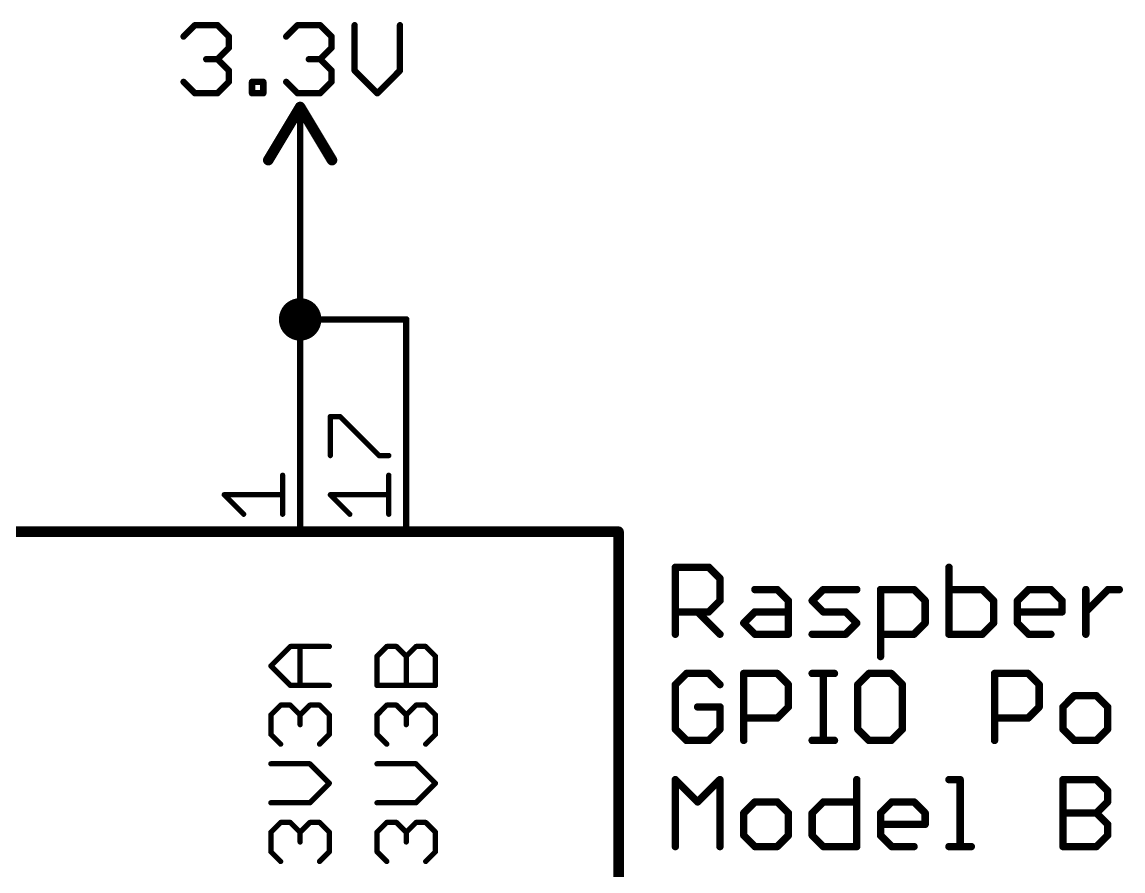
# Model space of a CAD drawing. Extents: x 2 to 137, y 1 to 177.
# Drawn here: x 72.08 to 98.43, y 156.99 to 177.29 of the extents above; entities that cross this region are included whole.
import ezdxf

# ---------------------------------------------------------------- set-up
doc = ezdxf.new("R2010")
doc.units = 0
for name, color, linetype in [('91', 94, 'CONTINUOUS'), ('94', 14, 'CONTINUOUS'), ('95', 250, 'CONTINUOUS'), ('96', 250, 'CONTINUOUS'), ('97', 250, 'CONTINUOUS')]:
    doc.layers.add(name, color=color, linetype=linetype)

msp = doc.modelspace()

# ---------------------------------------------------------------- linework, layer by layer
at = {"layer": '91', "const_width": 0.1524}
for points in [[(78.74, 172.72), (78.74, 170.18)], [(78.74, 170.18), (78.74, 167.64)], [(78.74, 170.18), (81.28, 170.18)], [(81.28, 170.18), (81.28, 167.64)]]:
    msp.add_lwpolyline(points, dxfattribs=at)
at = {"layer": '91'}
for points, const_width in [([(78.7781, 172.72, 1), (78.7019, 172.72)], 0.0762), ([(78.74, 169.926, 1), (78.74, 170.434, 1), (78.74, 169.926)], 0.508), ([(78.7781, 170.18, 1), (78.7019, 170.18)], 0.0762), ([(78.74, 170.2181, 1), (78.74, 170.1419)], 0.0762), ([(78.7019, 170.18, 1), (78.7781, 170.18)], 0.0762), ([(81.3181, 170.18, 1), (81.2419, 170.18)], 0.0762), ([(81.28, 170.1419, 1), (81.28, 170.2181)], 0.0762), ([(78.7019, 167.64, 1), (78.7781, 167.64)], 0.0762), ([(81.2419, 167.64, 1), (81.3181, 167.64)], 0.0762)]:
    msp.add_lwpolyline(points, format="xyb", dxfattribs=dict(at, const_width=const_width))
at = {"layer": '94'}
for points, const_width in [([(78.74, 175.26), (77.978, 173.99)], 0.254), ([(79.502, 173.99), (78.74, 175.26)], 0.254), ([(78.74, 172.72), (78.74, 175.26)], 0.1524), ([(78.74, 167.64), (78.74, 165.1)], 0.1524), ([(81.28, 167.64), (81.28, 165.1)], 0.1524), ([(60.96, 165.1), (86.36, 165.1)], 0.254), ([(86.36, 165.1), (86.36, 101.6)], 0.254)]:
    msp.add_lwpolyline(points, dxfattribs=dict(at, const_width=const_width))
for points, const_width in [([(78.7945, 175.2927, 1), (78.6855, 175.2273)], 0.127), ([(78.7945, 175.2273, 1), (78.6855, 175.2927)], 0.127), ([(78.7781, 175.26, 1), (78.7019, 175.26)], 0.0762), ([(77.9235, 174.0227, 1), (78.0325, 173.9573)], 0.127), ([(79.4475, 173.9573, 1), (79.5565, 174.0227)], 0.127), ([(78.7019, 172.72, 1), (78.7781, 172.72)], 0.0762), ([(78.7781, 167.64, 1), (78.7019, 167.64)], 0.0762), ([(81.3181, 167.64, 1), (81.2419, 167.64)], 0.0762), ([(86.4235, 165.1, 1), (86.2965, 165.1)], 0.127), ([(86.36, 165.0365, 1), (86.36, 165.1635)], 0.127), ([(78.7019, 165.1, 1), (78.7781, 165.1)], 0.0762), ([(81.2419, 165.1, 1), (81.3181, 165.1)], 0.0762)]:
    msp.add_lwpolyline(points, format="xyb", dxfattribs=dict(at, const_width=const_width))
at = {"layer": '95', "const_width": 0.127}
for points in [[(79.4627, 166.9224), (79.4627, 167.8545)], [(79.4627, 167.8545), (79.6957, 167.8545)], [(79.6957, 167.8545), (80.6279, 166.9224)], [(80.6279, 166.9224), (80.8609, 166.9224)], [(78.3209, 165.5191), (78.3209, 166.4512)], [(80.8609, 165.5191), (80.8609, 166.4512)], [(77.3888, 165.5191), (76.9227, 165.9852)], [(76.9227, 165.9852), (78.3209, 165.9852)], [(79.9288, 165.5191), (79.4627, 165.9852)], [(79.4627, 165.9852), (80.8609, 165.9852)], [(78.0403, 161.8895), (78.5064, 162.3555)], [(78.5064, 162.3555), (79.4385, 162.3555)], [(78.7394, 161.4234), (78.7394, 162.3555)], [(80.5803, 162.1225), (80.8133, 162.3555)], [(80.8133, 162.3555), (81.0464, 162.3555)], [(81.0464, 162.3555), (81.2794, 162.1225)], [(81.2794, 162.1225), (81.5124, 162.3555)], [(81.5124, 162.3555), (81.7455, 162.3555)], [(81.7455, 162.3555), (81.9785, 162.1225)], [(80.5803, 161.4234), (80.5803, 162.1225)], [(81.2794, 161.4234), (81.2794, 162.1225)], [(81.9785, 162.1225), (81.9785, 161.4234)], [(78.5064, 161.4234), (78.0403, 161.8895)], [(79.4385, 161.4234), (78.5064, 161.4234)], [(81.9785, 161.4234), (80.5803, 161.4234)], [(78.0403, 160.7192), (78.2733, 160.9523)], [(78.2733, 160.9523), (78.5064, 160.9523)], [(78.5064, 160.9523), (78.7394, 160.7192)], [(78.7394, 160.7192), (78.9724, 160.9523)], [(78.9724, 160.9523), (79.2055, 160.9523)], [(79.2055, 160.9523), (79.4385, 160.7192)], [(80.5803, 160.7192), (80.8133, 160.9523)], [(80.8133, 160.9523), (81.0464, 160.9523)], [(81.0464, 160.9523), (81.2794, 160.7192)], [(81.2794, 160.7192), (81.5124, 160.9523)], [(81.5124, 160.9523), (81.7455, 160.9523)], [(81.7455, 160.9523), (81.9785, 160.7192)], [(78.0403, 160.2532), (78.0403, 160.7192)], [(78.7394, 160.7192), (78.7394, 160.4862)], [(79.4385, 160.7192), (79.4385, 160.2532)], [(80.5803, 160.2532), (80.5803, 160.7192)], [(81.2794, 160.7192), (81.2794, 160.4862)], [(81.9785, 160.7192), (81.9785, 160.2532)], [(78.2733, 160.0201), (78.0403, 160.2532)], [(79.4385, 160.2532), (79.2055, 160.0201)], [(80.8133, 160.0201), (80.5803, 160.2532)], [(81.9785, 160.2532), (81.7455, 160.0201)], [(78.9724, 159.549), (78.0403, 159.549)], [(79.4385, 159.0829), (78.9724, 159.549)], [(81.5124, 159.549), (80.5803, 159.549)], [(81.9785, 159.0829), (81.5124, 159.549)], [(78.9724, 158.6169), (79.4385, 159.0829)], [(81.5124, 158.6169), (81.9785, 159.0829)], [(78.0403, 158.6169), (78.9724, 158.6169)], [(80.5803, 158.6169), (81.5124, 158.6169)], [(78.0403, 157.9127), (78.2733, 158.1457)], [(78.2733, 158.1457), (78.5064, 158.1457)], [(78.5064, 158.1457), (78.7394, 157.9127)], [(78.7394, 157.9127), (78.9724, 158.1457)], [(78.9724, 158.1457), (79.2055, 158.1457)], [(79.2055, 158.1457), (79.4385, 157.9127)], [(80.5803, 157.9127), (80.8133, 158.1457)], [(80.8133, 158.1457), (81.0464, 158.1457)], [(81.0464, 158.1457), (81.2794, 157.9127)], [(81.2794, 157.9127), (81.5124, 158.1457)], [(81.5124, 158.1457), (81.7455, 158.1457)], [(81.7455, 158.1457), (81.9785, 157.9127)], [(78.0403, 157.4466), (78.0403, 157.9127)], [(78.7394, 157.9127), (78.7394, 157.6796)], [(79.4385, 157.9127), (79.4385, 157.4466)], [(80.5803, 157.4466), (80.5803, 157.9127)], [(81.2794, 157.9127), (81.2794, 157.6796)], [(81.9785, 157.9127), (81.9785, 157.4466)], [(78.2733, 157.2136), (78.0403, 157.4466)], [(79.4385, 157.4466), (79.2055, 157.2136)], [(80.8133, 157.2136), (80.5803, 157.4466)], [(81.9785, 157.4466), (81.7455, 157.2136)]]:
    msp.add_lwpolyline(points, dxfattribs=at)
at = {"layer": '95', "const_width": 0.0635}
for points in [[(79.4945, 167.8545, 1), (79.431, 167.8545)], [(79.4627, 167.8863, 1), (79.4627, 167.8228)], [(79.7182, 167.877, 1), (79.6733, 167.8321)], [(79.6957, 167.8228, 1), (79.6957, 167.8863)], [(79.431, 166.9224, 1), (79.4945, 166.9224)], [(80.6279, 166.9541, 1), (80.6279, 166.8906)], [(80.6054, 166.8999, 1), (80.6503, 166.9448)], [(80.8609, 166.8906, 1), (80.8609, 166.9541)], [(78.3527, 166.4512, 1), (78.2892, 166.4512)], [(80.8927, 166.4512, 1), (80.8291, 166.4512)], [(76.9227, 166.0169, 1), (76.9227, 165.9534)], [(76.9452, 166.0076, 1), (76.9003, 165.9627)], [(78.3209, 165.9534, 1), (78.3209, 166.0169)], [(79.4627, 166.0169, 1), (79.4627, 165.9534)], [(79.4852, 166.0076, 1), (79.4403, 165.9627)], [(80.8609, 165.9534, 1), (80.8609, 166.0169)], [(77.3663, 165.4966, 1), (77.4112, 165.5416)], [(78.2892, 165.5191, 1), (78.3527, 165.5191)], [(79.9063, 165.4966, 1), (79.9512, 165.5416)], [(80.8291, 165.5191, 1), (80.8927, 165.5191)], [(78.5064, 162.3873, 1), (78.5064, 162.3238)], [(78.5288, 162.3331, 1), (78.4839, 162.378)], [(78.7712, 162.3555, 1), (78.7077, 162.3555)], [(79.4385, 162.3238, 1), (79.4385, 162.3873)], [(80.8133, 162.3873, 1), (80.8133, 162.3238)], [(80.8358, 162.3331, 1), (80.7909, 162.378)], [(81.0688, 162.378, 1), (81.0239, 162.3331)], [(81.0464, 162.3238, 1), (81.0464, 162.3873)], [(81.5124, 162.3873, 1), (81.5124, 162.3238)], [(81.5349, 162.3331, 1), (81.49, 162.378)], [(81.7679, 162.378, 1), (81.723, 162.3331)], [(81.7455, 162.3238, 1), (81.7455, 162.3873)], [(80.6121, 162.1225, 1), (80.5486, 162.1225)], [(80.5579, 162.145, 1), (80.6028, 162.1001)], [(81.3112, 162.1225, 1), (81.2477, 162.1225)], [(81.257, 162.145, 1), (81.3019, 162.1001)], [(81.257, 162.1001, 1), (81.3019, 162.145)], [(82.0103, 162.1225, 1), (81.9468, 162.1225)], [(81.956, 162.1001, 1), (82.001, 162.145)], [(78.0628, 161.9119, 1), (78.0179, 161.867)], [(78.0179, 161.9119, 1), (78.0628, 161.867)], [(78.5064, 161.4552, 1), (78.5064, 161.3917)], [(78.4839, 161.401, 1), (78.5288, 161.4459)], [(78.7077, 161.4234, 1), (78.7712, 161.4234)], [(79.4385, 161.3917, 1), (79.4385, 161.4552)], [(80.5803, 161.4552, 1), (80.5803, 161.3917)], [(80.5486, 161.4234, 1), (80.6121, 161.4234)], [(81.2477, 161.4234, 1), (81.3112, 161.4234)], [(81.9468, 161.4234, 1), (82.0103, 161.4234)], [(81.9785, 161.3917, 1), (81.9785, 161.4552)], [(78.2733, 160.984, 1), (78.2733, 160.9205)], [(78.2958, 160.9298, 1), (78.2509, 160.9747)], [(78.5288, 160.9747, 1), (78.4839, 160.9298)], [(78.5064, 160.9205, 1), (78.5064, 160.984)], [(78.9724, 160.984, 1), (78.9724, 160.9205)], [(78.9949, 160.9298, 1), (78.95, 160.9747)], [(79.2279, 160.9747, 1), (79.183, 160.9298)], [(79.2055, 160.9205, 1), (79.2055, 160.984)], [(80.8133, 160.984, 1), (80.8133, 160.9205)], [(80.8358, 160.9298, 1), (80.7909, 160.9747)], [(81.0688, 160.9747, 1), (81.0239, 160.9298)], [(81.0464, 160.9205, 1), (81.0464, 160.984)], [(81.5124, 160.984, 1), (81.5124, 160.9205)], [(81.5349, 160.9298, 1), (81.49, 160.9747)], [(81.7679, 160.9747, 1), (81.723, 160.9298)], [(81.7455, 160.9205, 1), (81.7455, 160.984)], [(78.0721, 160.7192, 1), (78.0086, 160.7192)], [(78.0179, 160.7417, 1), (78.0628, 160.6968)], [(78.7712, 160.7192, 1), (78.7077, 160.7192)], [(78.717, 160.7417, 1), (78.7619, 160.6968)], [(78.717, 160.6968, 1), (78.7619, 160.7417)], [(79.4703, 160.7192, 1), (79.4068, 160.7192)], [(79.416, 160.6968, 1), (79.461, 160.7417)], [(80.6121, 160.7192, 1), (80.5486, 160.7192)], [(80.5579, 160.7417, 1), (80.6028, 160.6968)], [(81.3112, 160.7192, 1), (81.2477, 160.7192)], [(81.257, 160.7417, 1), (81.3019, 160.6968)], [(81.257, 160.6968, 1), (81.3019, 160.7417)], [(82.0103, 160.7192, 1), (81.9468, 160.7192)], [(81.956, 160.6968, 1), (82.001, 160.7417)], [(78.7077, 160.4862, 1), (78.7712, 160.4862)], [(81.2477, 160.4862, 1), (81.3112, 160.4862)], [(78.0086, 160.2532, 1), (78.0721, 160.2532)], [(78.0628, 160.2756, 1), (78.0179, 160.2307)], [(79.4068, 160.2532, 1), (79.4703, 160.2532)], [(79.461, 160.2307, 1), (79.416, 160.2756)], [(80.5486, 160.2532, 1), (80.6121, 160.2532)], [(80.6028, 160.2756, 1), (80.5579, 160.2307)], [(81.9468, 160.2532, 1), (82.0103, 160.2532)], [(82.001, 160.2307, 1), (81.956, 160.2756)], [(78.2509, 159.9977, 1), (78.2958, 160.0426)], [(79.183, 160.0426, 1), (79.2279, 159.9977)], [(80.7909, 159.9977, 1), (80.8358, 160.0426)], [(81.723, 160.0426, 1), (81.7679, 159.9977)], [(78.0403, 159.5807, 1), (78.0403, 159.5172)], [(78.9949, 159.5714, 1), (78.95, 159.5265)], [(78.9724, 159.5172, 1), (78.9724, 159.5807)], [(80.5803, 159.5807, 1), (80.5803, 159.5172)], [(81.5349, 159.5714, 1), (81.49, 159.5265)], [(81.5124, 159.5172, 1), (81.5124, 159.5807)], [(79.416, 159.0605, 1), (79.461, 159.1054)], [(79.461, 159.0605, 1), (79.416, 159.1054)], [(81.956, 159.0605, 1), (82.001, 159.1054)], [(82.001, 159.0605, 1), (81.956, 159.1054)], [(78.0403, 158.6486, 1), (78.0403, 158.5851)], [(78.95, 158.6393, 1), (78.9949, 158.5944)], [(78.9724, 158.5851, 1), (78.9724, 158.6486)], [(80.5803, 158.6486, 1), (80.5803, 158.5851)], [(81.49, 158.6393, 1), (81.5349, 158.5944)], [(81.5124, 158.5851, 1), (81.5124, 158.6486)], [(78.2733, 158.1775, 1), (78.2733, 158.114)], [(78.2958, 158.1233, 1), (78.2509, 158.1682)], [(78.5288, 158.1682, 1), (78.4839, 158.1233)], [(78.5064, 158.114, 1), (78.5064, 158.1775)], [(78.9724, 158.1775, 1), (78.9724, 158.114)], [(78.9949, 158.1233, 1), (78.95, 158.1682)], [(79.2279, 158.1682, 1), (79.183, 158.1233)], [(79.2055, 158.114, 1), (79.2055, 158.1775)], [(80.8133, 158.1775, 1), (80.8133, 158.114)], [(80.8358, 158.1233, 1), (80.7909, 158.1682)], [(81.0688, 158.1682, 1), (81.0239, 158.1233)], [(81.0464, 158.114, 1), (81.0464, 158.1775)], [(81.5124, 158.1775, 1), (81.5124, 158.114)], [(81.5349, 158.1233, 1), (81.49, 158.1682)], [(81.7679, 158.1682, 1), (81.723, 158.1233)], [(81.7455, 158.114, 1), (81.7455, 158.1775)], [(78.0721, 157.9127, 1), (78.0086, 157.9127)], [(78.0179, 157.9351, 1), (78.0628, 157.8902)], [(78.7712, 157.9127, 1), (78.7077, 157.9127)], [(78.717, 157.9351, 1), (78.7619, 157.8902)], [(78.717, 157.8902, 1), (78.7619, 157.9351)], [(79.4703, 157.9127, 1), (79.4068, 157.9127)], [(79.416, 157.8902, 1), (79.461, 157.9351)], [(80.6121, 157.9127, 1), (80.5486, 157.9127)], [(80.5579, 157.9351, 1), (80.6028, 157.8902)], [(81.3112, 157.9127, 1), (81.2477, 157.9127)], [(81.257, 157.9351, 1), (81.3019, 157.8902)], [(81.257, 157.8902, 1), (81.3019, 157.9351)], [(82.0103, 157.9127, 1), (81.9468, 157.9127)], [(81.956, 157.8902, 1), (82.001, 157.9351)], [(78.7077, 157.6796, 1), (78.7712, 157.6796)], [(81.2477, 157.6796, 1), (81.3112, 157.6796)], [(78.0086, 157.4466, 1), (78.0721, 157.4466)], [(78.0628, 157.4691, 1), (78.0179, 157.4242)], [(79.4068, 157.4466, 1), (79.4703, 157.4466)], [(79.461, 157.4242, 1), (79.416, 157.4691)], [(80.5486, 157.4466, 1), (80.6121, 157.4466)], [(80.6028, 157.4691, 1), (80.5579, 157.4242)], [(81.9468, 157.4466, 1), (82.0103, 157.4466)], [(82.001, 157.4242, 1), (81.956, 157.4691)], [(78.2509, 157.1911, 1), (78.2958, 157.236)], [(79.183, 157.236, 1), (79.2279, 157.1911)], [(80.7909, 157.1911, 1), (80.8358, 157.236)], [(81.723, 157.236, 1), (81.7679, 157.1911)]]:
    msp.add_lwpolyline(points, format="xyb", dxfattribs=at)
at = {"layer": '96', "const_width": 0.1524}
for points in [[(75.9512, 176.946), (76.2223, 177.2172)], [(76.2223, 177.2172), (76.7647, 177.2172)], [(76.7647, 177.2172), (77.0358, 176.946)], [(78.4069, 176.946), (78.6781, 177.2172)], [(78.6781, 177.2172), (79.2204, 177.2172)], [(79.2204, 177.2172), (79.4916, 176.946)], [(80.0441, 177.2172), (80.0441, 176.1325)], [(81.1287, 176.1325), (81.1287, 177.2172)], [(77.0358, 176.946), (77.0358, 176.6749)], [(79.4916, 176.946), (79.4916, 176.6749)], [(77.0358, 176.6749), (76.7647, 176.4037)], [(79.4916, 176.6749), (79.2204, 176.4037)], [(76.7647, 176.4037), (76.4935, 176.4037)], [(76.7647, 176.4037), (77.0358, 176.1325)], [(79.2204, 176.4037), (78.9492, 176.4037)], [(79.2204, 176.4037), (79.4916, 176.1325)], [(77.0358, 176.1325), (77.0358, 175.8614)], [(79.4916, 176.1325), (79.4916, 175.8614)], [(80.0441, 176.1325), (80.5864, 175.5902)], [(80.5864, 175.5902), (81.1287, 176.1325)], [(76.2223, 175.5902), (75.9512, 175.8614)], [(77.0358, 175.8614), (76.7647, 175.5902)], [(77.5883, 175.5902), (77.5883, 175.8614)], [(77.5883, 175.8614), (77.8595, 175.8614)], [(77.8595, 175.8614), (77.8595, 175.5902)], [(78.6781, 175.5902), (78.4069, 175.8614)], [(79.4916, 175.8614), (79.2204, 175.5902)], [(76.7647, 175.5902), (76.2223, 175.5902)], [(77.8595, 175.5902), (77.5883, 175.5902)], [(79.2204, 175.5902), (78.6781, 175.5902)]]:
    msp.add_lwpolyline(points, dxfattribs=at)
at = {"layer": '96', "const_width": 0.0762}
for points in [[(76.2223, 177.2553, 1), (76.2223, 177.1791)], [(76.2493, 177.1902, 1), (76.1954, 177.2441)], [(76.7916, 177.2441, 1), (76.7377, 177.1902)], [(76.7647, 177.1791, 1), (76.7647, 177.2553)], [(78.6781, 177.2553, 1), (78.6781, 177.1791)], [(78.705, 177.1902, 1), (78.6511, 177.2441)], [(79.2473, 177.2441, 1), (79.1935, 177.1902)], [(79.2204, 177.1791, 1), (79.2204, 177.2553)], [(80.0822, 177.2172, 1), (80.006, 177.2172)], [(81.1668, 177.2172, 1), (81.0906, 177.2172)], [(75.9242, 176.973, 1), (75.9781, 176.9191)], [(77.0739, 176.946, 1), (76.9977, 176.946)], [(77.0089, 176.9191, 1), (77.0628, 176.973)], [(78.38, 176.973, 1), (78.4338, 176.9191)], [(79.5297, 176.946, 1), (79.4535, 176.946)], [(79.4646, 176.9191, 1), (79.5185, 176.973)], [(76.9977, 176.6749, 1), (77.0739, 176.6749)], [(77.0628, 176.6479, 1), (77.0089, 176.7018)], [(79.4535, 176.6749, 1), (79.5297, 176.6749)], [(79.5185, 176.6479, 1), (79.4646, 176.7018)], [(76.4935, 176.4418, 1), (76.4935, 176.3656)], [(76.7916, 176.4306, 1), (76.7377, 176.3768)], [(76.7377, 176.4306, 1), (76.7916, 176.3768)], [(76.7647, 176.3656, 1), (76.7647, 176.4418)], [(78.9492, 176.4418, 1), (78.9492, 176.3656)], [(79.2473, 176.4306, 1), (79.1935, 176.3768)], [(79.1935, 176.4306, 1), (79.2473, 176.3768)], [(79.2204, 176.3656, 1), (79.2204, 176.4418)], [(77.0739, 176.1325, 1), (76.9977, 176.1325)], [(77.0089, 176.1056, 1), (77.0628, 176.1595)], [(79.5297, 176.1325, 1), (79.4535, 176.1325)], [(79.4646, 176.1056, 1), (79.5185, 176.1595)], [(80.071, 176.1595, 1), (80.0171, 176.1056)], [(80.006, 176.1325, 1), (80.0822, 176.1325)], [(81.0906, 176.1325, 1), (81.1668, 176.1325)], [(81.1557, 176.1056, 1), (81.1018, 176.1595)], [(75.9781, 175.8883, 1), (75.9242, 175.8344)], [(76.9977, 175.8614, 1), (77.0739, 175.8614)], [(77.0628, 175.8344, 1), (77.0089, 175.8883)], [(77.6264, 175.8614, 1), (77.5502, 175.8614)], [(77.5883, 175.8995, 1), (77.5883, 175.8233)], [(77.8976, 175.8614, 1), (77.8214, 175.8614)], [(77.8595, 175.8233, 1), (77.8595, 175.8995)], [(78.4338, 175.8883, 1), (78.38, 175.8344)], [(79.4535, 175.8614, 1), (79.5297, 175.8614)], [(79.5185, 175.8344, 1), (79.4646, 175.8883)], [(76.2223, 175.6283, 1), (76.2223, 175.5521)], [(76.1954, 175.5633, 1), (76.2493, 175.6171)], [(76.7377, 175.6171, 1), (76.7916, 175.5633)], [(76.7647, 175.5521, 1), (76.7647, 175.6283)], [(77.5883, 175.6283, 1), (77.5883, 175.5521)], [(77.5502, 175.5902, 1), (77.6264, 175.5902)], [(77.8214, 175.5902, 1), (77.8976, 175.5902)], [(77.8595, 175.5521, 1), (77.8595, 175.6283)], [(78.6781, 175.6283, 1), (78.6781, 175.5521)], [(78.6511, 175.5633, 1), (78.705, 175.6171)], [(79.1935, 175.6171, 1), (79.2473, 175.5633)], [(79.2204, 175.5521, 1), (79.2204, 175.6283)], [(80.5594, 175.6171, 1), (80.6133, 175.5633)], [(80.5594, 175.5633, 1), (80.6133, 175.6171)]]:
    msp.add_lwpolyline(points, format="xyb", dxfattribs=at)
at = {"layer": '97', "const_width": 0.1778}
for points in [[(87.7189, 162.6489), (87.7189, 164.2505)], [(87.7189, 164.2505), (88.5197, 164.2505)], [(88.5197, 164.2505), (88.7866, 163.9835)], [(94.2675, 164.2505), (94.2675, 162.6489)], [(88.7866, 163.9835), (88.7866, 163.4497)], [(89.623, 163.7166), (90.1568, 163.7166)], [(90.1568, 163.7166), (90.4238, 163.4497)], [(90.9932, 163.4497), (91.2601, 163.7166)], [(91.2601, 163.7166), (92.0609, 163.7166)], [(92.6304, 162.115), (92.6304, 163.7166)], [(92.6304, 163.7166), (93.4312, 163.7166)], [(93.4312, 163.7166), (93.6981, 163.4497)], [(95.0683, 163.7166), (94.2675, 163.7166)], [(95.3352, 163.4497), (95.0683, 163.7166)], [(95.9047, 163.4497), (96.1716, 163.7166)], [(96.1716, 163.7166), (96.7055, 163.7166)], [(96.7055, 163.7166), (96.9724, 163.4497)], [(97.5418, 162.6489), (97.5418, 163.7166)], [(97.5418, 163.1828), (98.0757, 163.7166)], [(98.0757, 163.7166), (98.3426, 163.7166)], [(88.7866, 163.4497), (88.5197, 163.1828)], [(90.4238, 163.4497), (90.4238, 162.6489)], [(91.2601, 163.1828), (90.9932, 163.4497)], [(93.6981, 163.4497), (93.6981, 162.9158)], [(95.3352, 162.9158), (95.3352, 163.4497)], [(95.9047, 162.9158), (95.9047, 163.4497)], [(96.9724, 163.4497), (96.9724, 163.1828)], [(88.5197, 163.1828), (87.7189, 163.1828)], [(88.2528, 163.1828), (88.7866, 162.6489)], [(89.3561, 162.9158), (89.623, 163.1828)], [(89.623, 163.1828), (90.4238, 163.1828)], [(91.794, 163.1828), (91.2601, 163.1828)], [(92.0609, 162.9158), (91.794, 163.1828)], [(96.9724, 163.1828), (95.9047, 163.1828)], [(89.623, 162.6489), (89.3561, 162.9158)], [(91.794, 162.6489), (92.0609, 162.9158)], [(93.6981, 162.9158), (93.4312, 162.6489)], [(95.0683, 162.6489), (95.3352, 162.9158)], [(96.1716, 162.6489), (95.9047, 162.9158)], [(90.4238, 162.6489), (89.623, 162.6489)], [(90.9932, 162.6489), (91.794, 162.6489)], [(93.4312, 162.6489), (92.6304, 162.6489)], [(94.2675, 162.6489), (95.0683, 162.6489)], [(96.7055, 162.6489), (96.1716, 162.6489)], [(87.9858, 161.7105), (87.7189, 161.4435)], [(88.5197, 161.7105), (87.9858, 161.7105)], [(88.7866, 161.4435), (88.5197, 161.7105)], [(89.3561, 160.1089), (89.3561, 161.7105)], [(89.3561, 161.7105), (90.1568, 161.7105)], [(90.1568, 161.7105), (90.4238, 161.4435)], [(90.9932, 161.7105), (91.5271, 161.7105)], [(91.2601, 160.1089), (91.2601, 161.7105)], [(92.3516, 161.7105), (92.0847, 161.4435)], [(92.8854, 161.7105), (92.3516, 161.7105)], [(93.1524, 161.4435), (92.8854, 161.7105)], [(95.359, 160.1089), (95.359, 161.7105)], [(95.359, 161.7105), (96.1597, 161.7105)], [(96.1597, 161.7105), (96.4267, 161.4435)], [(87.7189, 161.4435), (87.7189, 160.3758)], [(90.4238, 161.4435), (90.4238, 160.9097)], [(92.0847, 161.4435), (92.0847, 160.3758)], [(93.1524, 160.3758), (93.1524, 161.4435)], [(96.4267, 161.4435), (96.4267, 160.9097)], [(97.263, 161.1766), (96.9961, 160.9097)], [(97.7969, 161.1766), (97.263, 161.1766)], [(98.0638, 160.9097), (97.7969, 161.1766)], [(88.7866, 160.9097), (88.2528, 160.9097)], [(88.7866, 160.3758), (88.7866, 160.9097)], [(90.4238, 160.9097), (90.1568, 160.6428)], [(96.4267, 160.9097), (96.1597, 160.6428)], [(96.9961, 160.9097), (96.9961, 160.3758)], [(98.0638, 160.3758), (98.0638, 160.9097)], [(90.1568, 160.6428), (89.3561, 160.6428)], [(96.1597, 160.6428), (95.359, 160.6428)], [(87.7189, 160.3758), (87.9858, 160.1089)], [(88.5197, 160.1089), (88.7866, 160.3758)], [(92.0847, 160.3758), (92.3516, 160.1089)], [(92.8854, 160.1089), (93.1524, 160.3758)], [(96.9961, 160.3758), (97.263, 160.1089)], [(97.7969, 160.1089), (98.0638, 160.3758)], [(87.9858, 160.1089), (88.5197, 160.1089)], [(90.9932, 160.1089), (91.5271, 160.1089)], [(92.3516, 160.1089), (92.8854, 160.1089)], [(97.263, 160.1089), (97.7969, 160.1089)], [(87.7189, 157.5689), (87.7189, 159.1705)], [(87.7189, 159.1705), (88.2528, 158.6366)], [(88.2528, 158.6366), (88.7866, 159.1705)], [(88.7866, 159.1705), (88.7866, 157.5689)], [(92.0609, 159.1705), (92.0609, 157.5689)], [(94.2675, 159.1705), (94.5345, 159.1705)], [(94.5345, 159.1705), (94.5345, 157.5689)], [(96.9961, 157.5689), (96.9961, 159.1705)], [(96.9961, 159.1705), (97.7969, 159.1705)], [(97.7969, 159.1705), (98.0638, 158.9035)], [(98.0638, 158.9035), (98.0638, 158.6366)], [(89.623, 158.6366), (89.3561, 158.3697)], [(90.1568, 158.6366), (89.623, 158.6366)], [(90.4238, 158.3697), (90.1568, 158.6366)], [(90.9932, 158.3697), (91.2601, 158.6366)], [(91.2601, 158.6366), (92.0609, 158.6366)], [(92.6304, 158.3697), (92.8973, 158.6366)], [(92.8973, 158.6366), (93.4312, 158.6366)], [(93.4312, 158.6366), (93.6981, 158.3697)], [(98.0638, 158.6366), (97.7969, 158.3697)], [(89.3561, 158.3697), (89.3561, 157.8358)], [(90.4238, 157.8358), (90.4238, 158.3697)], [(90.9932, 157.8358), (90.9932, 158.3697)], [(92.6304, 157.8358), (92.6304, 158.3697)], [(93.6981, 158.3697), (93.6981, 158.1028)], [(96.9961, 158.3697), (97.7969, 158.3697)], [(97.7969, 158.3697), (98.0638, 158.1028)], [(93.6981, 158.1028), (92.6304, 158.1028)], [(98.0638, 158.1028), (98.0638, 157.8358)], [(89.3561, 157.8358), (89.623, 157.5689)], [(90.1568, 157.5689), (90.4238, 157.8358)], [(91.2601, 157.5689), (90.9932, 157.8358)], [(92.8973, 157.5689), (92.6304, 157.8358)], [(98.0638, 157.8358), (97.7969, 157.5689)], [(89.623, 157.5689), (90.1568, 157.5689)], [(92.0609, 157.5689), (91.2601, 157.5689)], [(93.4312, 157.5689), (92.8973, 157.5689)], [(94.2675, 157.5689), (94.8014, 157.5689)], [(97.7969, 157.5689), (96.9961, 157.5689)]]:
    msp.add_lwpolyline(points, dxfattribs=at)
at = {"layer": '97', "const_width": 0.0889}
for points in [[(87.7634, 164.2505, 1), (87.6745, 164.2505)], [(87.7189, 164.2949, 1), (87.7189, 164.206)], [(88.5511, 164.2819, 1), (88.4883, 164.219)], [(88.5197, 164.206, 1), (88.5197, 164.2949)], [(94.312, 164.2505, 1), (94.2231, 164.2505)], [(88.8311, 163.9835, 1), (88.7422, 163.9835)], [(88.7552, 163.9521, 1), (88.818, 164.015)], [(89.623, 163.7611, 1), (89.623, 163.6722)], [(90.1883, 163.748, 1), (90.1254, 163.6852)], [(90.1568, 163.6722, 1), (90.1568, 163.7611)], [(91.2601, 163.7611, 1), (91.2601, 163.6722)], [(91.2916, 163.6852, 1), (91.2287, 163.748)], [(92.0609, 163.6722, 1), (92.0609, 163.7611)], [(92.6748, 163.7166, 1), (92.5859, 163.7166)], [(92.6304, 163.7611, 1), (92.6304, 163.6722)], [(93.4626, 163.748, 1), (93.3997, 163.6852)], [(93.4312, 163.6722, 1), (93.4312, 163.7611)], [(94.2675, 163.7611, 1), (94.2675, 163.6722)], [(95.0997, 163.748, 1), (95.0369, 163.6852)], [(95.0683, 163.6722, 1), (95.0683, 163.7611)], [(96.1716, 163.7611, 1), (96.1716, 163.6722)], [(96.203, 163.6852, 1), (96.1402, 163.748)], [(96.7369, 163.748, 1), (96.674, 163.6852)], [(96.7055, 163.6722, 1), (96.7055, 163.7611)], [(97.5863, 163.7166, 1), (97.4974, 163.7166)], [(98.0757, 163.7611, 1), (98.0757, 163.6722)], [(98.1071, 163.6852, 1), (98.0443, 163.748)], [(98.3426, 163.6722, 1), (98.3426, 163.7611)], [(88.7422, 163.4497, 1), (88.8311, 163.4497)], [(88.818, 163.4183, 1), (88.7552, 163.4811)], [(90.4682, 163.4497, 1), (90.3793, 163.4497)], [(90.3923, 163.4183, 1), (90.4552, 163.4811)], [(91.0246, 163.4811, 1), (90.9618, 163.4183)], [(90.9618, 163.4811, 1), (91.0246, 163.4183)], [(93.7425, 163.4497, 1), (93.6536, 163.4497)], [(93.6667, 163.4183, 1), (93.7295, 163.4811)], [(95.3797, 163.4497, 1), (95.2908, 163.4497)], [(95.3038, 163.4183, 1), (95.3667, 163.4811)], [(95.9491, 163.4497, 1), (95.8602, 163.4497)], [(95.8733, 163.4811, 1), (95.9361, 163.4183)], [(97.0168, 163.4497, 1), (96.9279, 163.4497)], [(96.941, 163.4183, 1), (97.0038, 163.4811)], [(87.7189, 163.2272, 1), (87.7189, 163.1383)], [(88.2842, 163.2142, 1), (88.2213, 163.1513)], [(88.4883, 163.2142, 1), (88.5511, 163.1513)], [(88.5197, 163.1383, 1), (88.5197, 163.2272)], [(89.623, 163.2272, 1), (89.623, 163.1383)], [(89.6544, 163.1513, 1), (89.5916, 163.2142)], [(90.4238, 163.1383, 1), (90.4238, 163.2272)], [(91.2601, 163.2272, 1), (91.2601, 163.1383)], [(91.2287, 163.1513, 1), (91.2916, 163.2142)], [(91.8254, 163.2142, 1), (91.7626, 163.1513)], [(91.794, 163.1383, 1), (91.794, 163.2272)], [(95.9047, 163.2272, 1), (95.9047, 163.1383)], [(96.9279, 163.1828, 1), (97.0168, 163.1828)], [(96.9724, 163.1383, 1), (96.9724, 163.2272)], [(97.5104, 163.2142, 1), (97.5733, 163.1513)], [(89.3875, 162.9473, 1), (89.3246, 162.8844)], [(89.3246, 162.9473, 1), (89.3875, 162.8844)], [(92.0924, 162.8844, 1), (92.0295, 162.9473)], [(92.0295, 162.8844, 1), (92.0924, 162.9473)], [(93.6536, 162.9158, 1), (93.7425, 162.9158)], [(93.7295, 162.8844, 1), (93.6667, 162.9473)], [(95.2908, 162.9158, 1), (95.3797, 162.9158)], [(95.3667, 162.8844, 1), (95.3038, 162.9473)], [(95.9361, 162.9473, 1), (95.8733, 162.8844)], [(95.8602, 162.9158, 1), (95.9491, 162.9158)], [(87.6745, 162.6489, 1), (87.7634, 162.6489)], [(88.7552, 162.6175, 1), (88.818, 162.6803)], [(89.623, 162.6934, 1), (89.623, 162.6044)], [(89.5916, 162.6175, 1), (89.6544, 162.6803)], [(90.3793, 162.6489, 1), (90.4682, 162.6489)], [(90.4238, 162.6044, 1), (90.4238, 162.6934)], [(90.9932, 162.6934, 1), (90.9932, 162.6044)], [(91.7626, 162.6803, 1), (91.8254, 162.6175)], [(91.794, 162.6044, 1), (91.794, 162.6934)], [(92.6304, 162.6934, 1), (92.6304, 162.6044)], [(93.3997, 162.6803, 1), (93.4626, 162.6175)], [(93.4312, 162.6044, 1), (93.4312, 162.6934)], [(94.2675, 162.6934, 1), (94.2675, 162.6044)], [(94.2231, 162.6489, 1), (94.312, 162.6489)], [(95.0369, 162.6803, 1), (95.0997, 162.6175)], [(95.0683, 162.6044, 1), (95.0683, 162.6934)], [(96.1716, 162.6934, 1), (96.1716, 162.6044)], [(96.1402, 162.6175, 1), (96.203, 162.6803)], [(96.7055, 162.6044, 1), (96.7055, 162.6934)], [(97.4974, 162.6489, 1), (97.5863, 162.6489)], [(92.5859, 162.115, 1), (92.6748, 162.115)], [(87.9858, 161.7549, 1), (87.9858, 161.666)], [(88.0173, 161.679, 1), (87.9544, 161.7419)], [(88.5511, 161.7419, 1), (88.4883, 161.679)], [(88.5197, 161.666, 1), (88.5197, 161.7549)], [(89.4005, 161.7105, 1), (89.3116, 161.7105)], [(89.3561, 161.7549, 1), (89.3561, 161.666)], [(90.1883, 161.7419, 1), (90.1254, 161.679)], [(90.1568, 161.666, 1), (90.1568, 161.7549)], [(90.9932, 161.7549, 1), (90.9932, 161.666)], [(91.3046, 161.7105, 1), (91.2157, 161.7105)], [(91.5271, 161.666, 1), (91.5271, 161.7549)], [(92.3516, 161.7549, 1), (92.3516, 161.666)], [(92.383, 161.679, 1), (92.3201, 161.7419)], [(92.9169, 161.7419, 1), (92.854, 161.679)], [(92.8854, 161.666, 1), (92.8854, 161.7549)], [(95.4034, 161.7105, 1), (95.3145, 161.7105)], [(95.359, 161.7549, 1), (95.359, 161.666)], [(96.1912, 161.7419, 1), (96.1283, 161.679)], [(96.1597, 161.666, 1), (96.1597, 161.7549)], [(87.7634, 161.4435, 1), (87.6745, 161.4435)], [(87.6875, 161.475, 1), (87.7503, 161.4121)], [(88.7552, 161.4121, 1), (88.818, 161.475)], [(90.4682, 161.4435, 1), (90.3793, 161.4435)], [(90.3923, 161.4121, 1), (90.4552, 161.475)], [(92.0532, 161.475, 1), (92.1161, 161.4121)], [(92.1291, 161.4435, 1), (92.0402, 161.4435)], [(93.1968, 161.4435, 1), (93.1079, 161.4435)], [(93.1209, 161.4121, 1), (93.1838, 161.475)], [(96.4711, 161.4435, 1), (96.3822, 161.4435)], [(96.3952, 161.4121, 1), (96.4581, 161.475)], [(97.263, 161.2211, 1), (97.263, 161.1322)], [(97.2945, 161.1452, 1), (97.2316, 161.208)], [(97.8283, 161.208, 1), (97.7655, 161.1452)], [(97.7969, 161.1322, 1), (97.7969, 161.2211)], [(88.2528, 160.9541, 1), (88.2528, 160.8652)], [(88.8311, 160.9097, 1), (88.7422, 160.9097)], [(88.7866, 160.8652, 1), (88.7866, 160.9541)], [(90.4552, 160.8783, 1), (90.3923, 160.9411)], [(96.4581, 160.8783, 1), (96.3952, 160.9411)], [(96.9647, 160.9411, 1), (97.0275, 160.8783)], [(97.0406, 160.9097, 1), (96.9517, 160.9097)], [(98.1083, 160.9097, 1), (98.0194, 160.9097)], [(98.0324, 160.8783, 1), (98.0953, 160.9411)], [(89.3561, 160.6872, 1), (89.3561, 160.5983)], [(90.1254, 160.6742, 1), (90.1883, 160.6113)], [(90.1568, 160.5983, 1), (90.1568, 160.6872)], [(90.3793, 160.9097, 1), (90.4682, 160.9097)], [(95.359, 160.6872, 1), (95.359, 160.5983)], [(96.1283, 160.6742, 1), (96.1912, 160.6113)], [(96.1597, 160.5983, 1), (96.1597, 160.6872)], [(96.3822, 160.9097, 1), (96.4711, 160.9097)], [(87.7503, 160.4073, 1), (87.6875, 160.3444)], [(88.818, 160.3444, 1), (88.7552, 160.4073)], [(92.1161, 160.4073, 1), (92.0532, 160.3444)], [(93.1838, 160.3444, 1), (93.1209, 160.4073)], [(97.0275, 160.4073, 1), (96.9647, 160.3444)], [(98.0953, 160.3444, 1), (98.0324, 160.4073)], [(87.6745, 160.3758, 1), (87.7634, 160.3758)], [(87.9858, 160.1534, 1), (87.9858, 160.0644)], [(88.5197, 160.0644, 1), (88.5197, 160.1534)], [(88.7422, 160.3758, 1), (88.8311, 160.3758)], [(90.9932, 160.1534, 1), (90.9932, 160.0644)], [(91.5271, 160.0644, 1), (91.5271, 160.1534)], [(92.0402, 160.3758, 1), (92.1291, 160.3758)], [(92.3516, 160.1534, 1), (92.3516, 160.0644)], [(92.8854, 160.0644, 1), (92.8854, 160.1534)], [(93.1079, 160.3758, 1), (93.1968, 160.3758)], [(96.9517, 160.3758, 1), (97.0406, 160.3758)], [(97.263, 160.1534, 1), (97.263, 160.0644)], [(97.7969, 160.0644, 1), (97.7969, 160.1534)], [(98.0194, 160.3758, 1), (98.1083, 160.3758)], [(87.9544, 160.0775, 1), (88.0173, 160.1403)], [(88.4883, 160.1403, 1), (88.5511, 160.0775)], [(89.3116, 160.1089, 1), (89.4005, 160.1089)], [(91.2157, 160.1089, 1), (91.3046, 160.1089)], [(92.3201, 160.0775, 1), (92.383, 160.1403)], [(92.854, 160.1403, 1), (92.9169, 160.0775)], [(95.3145, 160.1089, 1), (95.4034, 160.1089)], [(97.2316, 160.0775, 1), (97.2945, 160.1403)], [(97.7655, 160.1403, 1), (97.8283, 160.0775)], [(87.7634, 159.1705, 1), (87.6745, 159.1705)], [(87.7503, 159.2019, 1), (87.6875, 159.139)], [(88.8311, 159.1705, 1), (88.7422, 159.1705)], [(88.818, 159.139, 1), (88.7552, 159.2019)], [(92.1054, 159.1705, 1), (92.0165, 159.1705)], [(94.2675, 159.2149, 1), (94.2675, 159.126)], [(94.5789, 159.1705, 1), (94.49, 159.1705)], [(94.5345, 159.126, 1), (94.5345, 159.2149)], [(96.9961, 159.2149, 1), (96.9961, 159.126)], [(97.0406, 159.1705, 1), (96.9517, 159.1705)], [(97.8283, 159.2019, 1), (97.7655, 159.139)], [(97.7969, 159.126, 1), (97.7969, 159.2149)], [(98.1083, 158.9035, 1), (98.0194, 158.9035)], [(98.0324, 158.8721, 1), (98.0953, 158.935)], [(88.2213, 158.668, 1), (88.2842, 158.6052)], [(88.2213, 158.6052, 1), (88.2842, 158.668)], [(89.623, 158.6811, 1), (89.623, 158.5922)], [(89.6544, 158.6052, 1), (89.5916, 158.668)], [(90.1883, 158.668, 1), (90.1254, 158.6052)], [(90.1568, 158.5922, 1), (90.1568, 158.6811)], [(91.2601, 158.6811, 1), (91.2601, 158.5922)], [(91.2916, 158.6052, 1), (91.2287, 158.668)], [(92.0609, 158.5922, 1), (92.0609, 158.6811)], [(92.8973, 158.6811, 1), (92.8973, 158.5922)], [(92.9287, 158.6052, 1), (92.8659, 158.668)], [(93.4626, 158.668, 1), (93.3997, 158.6052)], [(93.4312, 158.5922, 1), (93.4312, 158.6811)], [(98.0194, 158.6366, 1), (98.1083, 158.6366)], [(98.0953, 158.6052, 1), (98.0324, 158.668)], [(89.4005, 158.3697, 1), (89.3116, 158.3697)], [(89.3246, 158.4011, 1), (89.3875, 158.3383)], [(90.4682, 158.3697, 1), (90.3793, 158.3697)], [(90.3923, 158.3383, 1), (90.4552, 158.4011)], [(90.9618, 158.4011, 1), (91.0246, 158.3383)], [(91.0377, 158.3697, 1), (90.9488, 158.3697)], [(92.6748, 158.3697, 1), (92.5859, 158.3697)], [(92.5989, 158.4011, 1), (92.6618, 158.3383)], [(93.7425, 158.3697, 1), (93.6536, 158.3697)], [(93.6667, 158.3383, 1), (93.7295, 158.4011)], [(96.9961, 158.4141, 1), (96.9961, 158.3252)], [(97.8283, 158.4011, 1), (97.7655, 158.3383)], [(97.7655, 158.4011, 1), (97.8283, 158.3383)], [(97.7969, 158.3252, 1), (97.7969, 158.4141)], [(92.6304, 158.1472, 1), (92.6304, 158.0583)], [(93.6536, 158.1028, 1), (93.7425, 158.1028)], [(93.6981, 158.0583, 1), (93.6981, 158.1472)], [(98.1083, 158.1028, 1), (98.0194, 158.1028)], [(98.0324, 158.0713, 1), (98.0953, 158.1342)], [(89.3875, 157.8673, 1), (89.3246, 157.8044)], [(89.3116, 157.8358, 1), (89.4005, 157.8358)], [(90.3793, 157.8358, 1), (90.4682, 157.8358)], [(90.4552, 157.8044, 1), (90.3923, 157.8673)], [(91.0246, 157.8673, 1), (90.9618, 157.8044)], [(90.9488, 157.8358, 1), (91.0377, 157.8358)], [(92.6618, 157.8673, 1), (92.5989, 157.8044)], [(92.5859, 157.8358, 1), (92.6748, 157.8358)], [(98.0194, 157.8358, 1), (98.1083, 157.8358)], [(98.0953, 157.8044, 1), (98.0324, 157.8673)], [(87.6745, 157.5689, 1), (87.7634, 157.5689)], [(88.7422, 157.5689, 1), (88.8311, 157.5689)], [(89.623, 157.6134, 1), (89.623, 157.5245)], [(89.5916, 157.5375, 1), (89.6544, 157.6003)], [(90.1254, 157.6003, 1), (90.1883, 157.5375)], [(90.1568, 157.5245, 1), (90.1568, 157.6134)], [(91.2601, 157.6134, 1), (91.2601, 157.5245)], [(91.2287, 157.5375, 1), (91.2916, 157.6003)], [(92.0165, 157.5689, 1), (92.1054, 157.5689)], [(92.0609, 157.5245, 1), (92.0609, 157.6134)], [(92.8973, 157.6134, 1), (92.8973, 157.5245)], [(92.8659, 157.5375, 1), (92.9287, 157.6003)], [(93.4312, 157.5245, 1), (93.4312, 157.6134)], [(94.2675, 157.6134, 1), (94.2675, 157.5245)], [(94.49, 157.5689, 1), (94.5789, 157.5689)], [(94.8014, 157.5245, 1), (94.8014, 157.6134)], [(96.9961, 157.6134, 1), (96.9961, 157.5245)], [(96.9517, 157.5689, 1), (97.0406, 157.5689)], [(97.7655, 157.6003, 1), (97.8283, 157.5375)], [(97.7969, 157.5245, 1), (97.7969, 157.6134)]]:
    msp.add_lwpolyline(points, format="xyb", dxfattribs=at)

doc.saveas('drawing.dxf')
